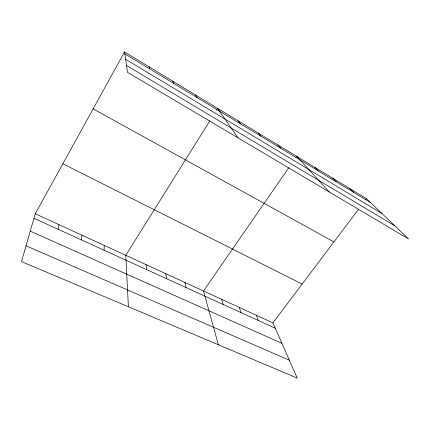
<?xml version="1.0" encoding="UTF-8"?>
<svg xmlns="http://www.w3.org/2000/svg" width="430" height="430" viewBox="0 0 430 430"><rect width="100%" height="100%" fill="white"/><g stroke="black" fill="none" stroke-linecap="round" stroke-linejoin="round"><path stroke-width="0.64" d="M104.108 250.238L104.21 245.406M81.485 239.935L81.963 235.194M58.12 229.287L58.996 224.648M35.271 213.758L21.5 261.596L297.2 378.061L272.921 322.86L35.271 213.758L124.555 51.939L366.5 198.698L408.5 238.956L127.49 72.31L124.555 51.939M209.808 120.894L125.77 255.302L128.398 306.751M216.559 110.102L217.628 108.398L237.967 137.826M288.777 167.716L203.508 290.992L218.338 344.747M295.904 157.418L296.652 156.332L329.418 192.059M272.921 322.86L358.448 209.388M365.699 199.767L366.5 198.698M26.042 245.82L289.347 360.211M30.261 231.168L281.924 343.323M33.97 218.284L275.281 328.224M62.85 163.782L302.156 284.074M93.143 108.876L333.927 241.923M126.511 65.505L394.804 225.831M125.614 59.265L381.947 213.506M124.829 53.836L370.536 202.568M349.81 188.576L353.643 192.339M332.621 178.149L336.228 181.804M314.91 167.404L318.281 170.936M277.823 144.91L280.672 148.173M258.398 133.128L260.956 136.235M238.344 120.959L240.59 123.91M195.559 95.008L197.112 97.588M172.72 81.157L173.876 83.522M256.275 315.217L258.419 320.543M239.171 307.364L241.09 312.648M149.065 66.806L149.796 68.95M221.59 299.291L223.272 304.531M184.911 282.456L186.072 287.579M165.77 273.668L166.647 278.731M146.066 264.622L146.635 269.615"/></g></svg>
